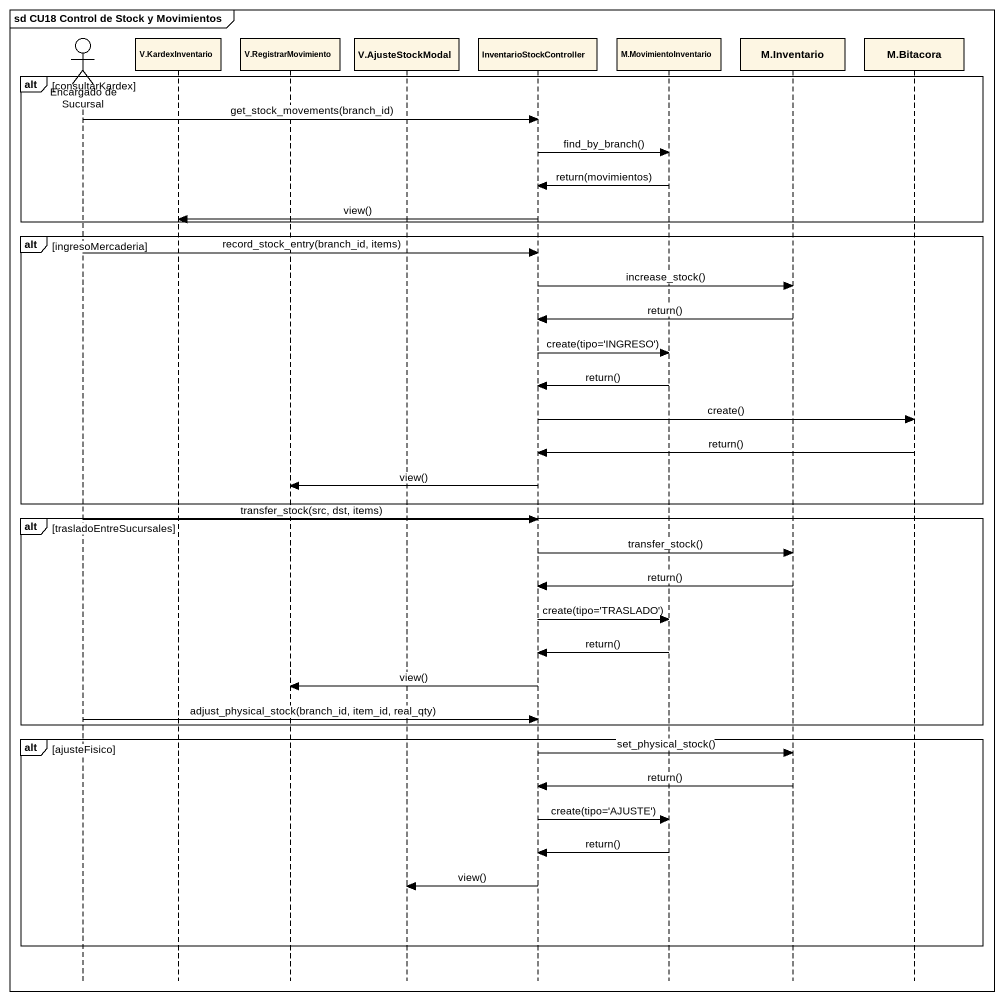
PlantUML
@startuml
mainframe sd CU18 Control de Stock y Movimientos
hide footbox
actor "Encargado de Sucursal" as Encargado_de_Sucursal
participant "V.KardexInventario" as V_KardexInventario
participant "V.RegistrarMovimiento" as V_RegistrarMovimiento
participant "V.AjusteStockModal" as V_AjusteStockModal
participant InventarioStockController
participant "M.MovimientoInventario" as M_MovimientoInventario
participant "M.Inventario" as M_Inventario
participant "M.Bitacora" as M_Bitacora

alt consultarKardex
  Encargado_de_Sucursal -> InventarioStockController : get_stock_movements(branch_id)
  InventarioStockController -> M_MovimientoInventario : find_by_branch()
  M_MovimientoInventario -> InventarioStockController : return(movimientos)
  InventarioStockController -> V_KardexInventario : view()
end
alt ingresoMercaderia
  Encargado_de_Sucursal -> InventarioStockController : record_stock_entry(branch_id, items)
  InventarioStockController -> M_Inventario : increase_stock()
  M_Inventario -> InventarioStockController : return()
  InventarioStockController -> M_MovimientoInventario : create(tipo='INGRESO')
  M_MovimientoInventario -> InventarioStockController : return()
  InventarioStockController -> M_Bitacora : create()
  M_Bitacora -> InventarioStockController : return()
  InventarioStockController -> V_RegistrarMovimiento : view()
end
alt trasladoEntreSucursales
  Encargado_de_Sucursal -> InventarioStockController : transfer_stock(src, dst, items)
  InventarioStockController -> M_Inventario : transfer_stock()
  M_Inventario -> InventarioStockController : return()
  InventarioStockController -> M_MovimientoInventario : create(tipo='TRASLADO')
  M_MovimientoInventario -> InventarioStockController : return()
  InventarioStockController -> V_RegistrarMovimiento : view()
  Encargado_de_Sucursal -> InventarioStockController : adjust_physical_stock(branch_id, item_id, real_qty)
end
alt ajusteFisico
  InventarioStockController -> M_Inventario : set_physical_stock()
  M_Inventario -> InventarioStockController : return()
  InventarioStockController -> M_MovimientoInventario : create(tipo='AJUSTE')
  M_MovimientoInventario -> InventarioStockController : return()
  InventarioStockController -> V_AjusteStockModal : view()
end
@enduml
